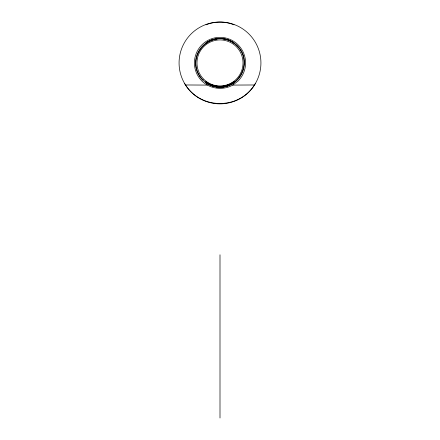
<?xml version="1.0" encoding="UTF-8"?>
<svg xmlns="http://www.w3.org/2000/svg" width="440" height="440" viewBox="0 0 440 440"><rect width="100%" height="100%" fill="white"/><g stroke="black" fill="none" stroke-linecap="round" stroke-linejoin="round"><path stroke-width="0.66" d="M255.448 83.397C240.339 110.182 199.661 110.182 184.553 83.397M232.793 85.085L238.09 81.021A25.581 25.581 0 0 0 238.09 44.842A25.581 25.581 0 0 0 201.911 44.842A25.581 25.581 0 0 0 201.911 81.021C209.952 88.968 222.959 90.651 232.793 85.085L254.238 84.97M205.931 24.832C214.731 21.225 225.269 21.225 234.069 24.832M227.035 86.125L232.177 84.007L234.069 82.572C226.149 88.754 213.862 88.754 205.931 82.572C208.89 84.892 212.603 86.444 216.359 86.779M220 38.434C215.111 38.885 209.792 39.804 205.931 43.082C213.928 37.032 226.116 36.905 234.069 43.082C231.138 40.727 227.359 39.319 223.641 38.913M220 86.999L226.232 86.18L232.793 83.226L226.232 86.18L220 87.043L213.757 86.218L207.207 83.226L213.769 86.18L216.689 86.564M185.763 84.97L207.207 85.085M210.991 85.311L207.823 84.007L202.813 80.118A24.305 24.305 0 0 1 202.813 45.744A24.305 24.305 0 0 1 237.188 45.744A24.305 24.305 0 0 1 237.188 80.118C230.34 86.603 219.703 89.282 210.941 85.261M210.799 85.118C234.509 95.81 255.662 63.877 237.132 45.799C214.055 23.931 181.005 56.986 202.868 80.064M207.482 83.611L207.878 83.913M220 254.793L220 418M233.646 82.269C225.775 88.27 213.637 88.226 205.931 81.939C213.846 88.215 226.149 88.182 234.069 81.934L233.591 82.297M234.069 81.614C226.259 88.083 213.763 88.033 205.931 81.62C213.829 87.962 226.171 87.951 234.069 81.614M199.535 98.379A40.931 40.931 0 0 0 260.931 62.931A40.931 40.931 0 0 0 199.535 27.484A40.931 40.931 0 0 0 199.535 98.379M203.72 79.211A23.023 23.023 0 0 0 242.237 68.888A23.023 23.023 0 0 0 214.044 40.689A23.023 23.023 0 0 0 203.72 79.211"/></g></svg>
